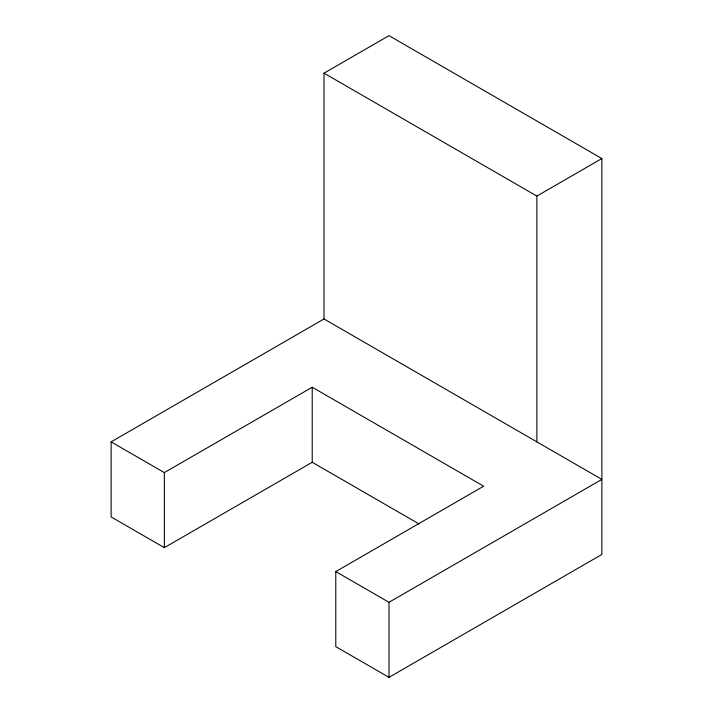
<?xml version="1.0" encoding="UTF-8"?>
<svg xmlns="http://www.w3.org/2000/svg" width="713" height="713" viewBox="0 0 713 713"><rect width="100%" height="100%" fill="white"/><g stroke="black" fill="none" stroke-linecap="round" stroke-linejoin="round"><path stroke-width="1.07" d="M335.778 571.576L388.995 602.298L601.87 479.403L324.005 318.978L324.005 73.172L388.995 35.65L601.87 158.553L601.87 554.456L388.995 677.35L335.778 646.629L335.778 571.576L483.655 486.204L312.223 387.23L164.346 472.603L111.13 441.873L111.13 516.925L164.346 547.655L312.223 462.274L419.128 523.993M111.13 441.873L324.005 318.978M324.005 73.172L536.871 196.075L601.87 158.553M536.871 196.075L536.871 441.873M388.995 602.298L388.995 677.35M312.223 387.23L312.223 462.274M164.346 472.603L164.346 547.655"/></g></svg>
